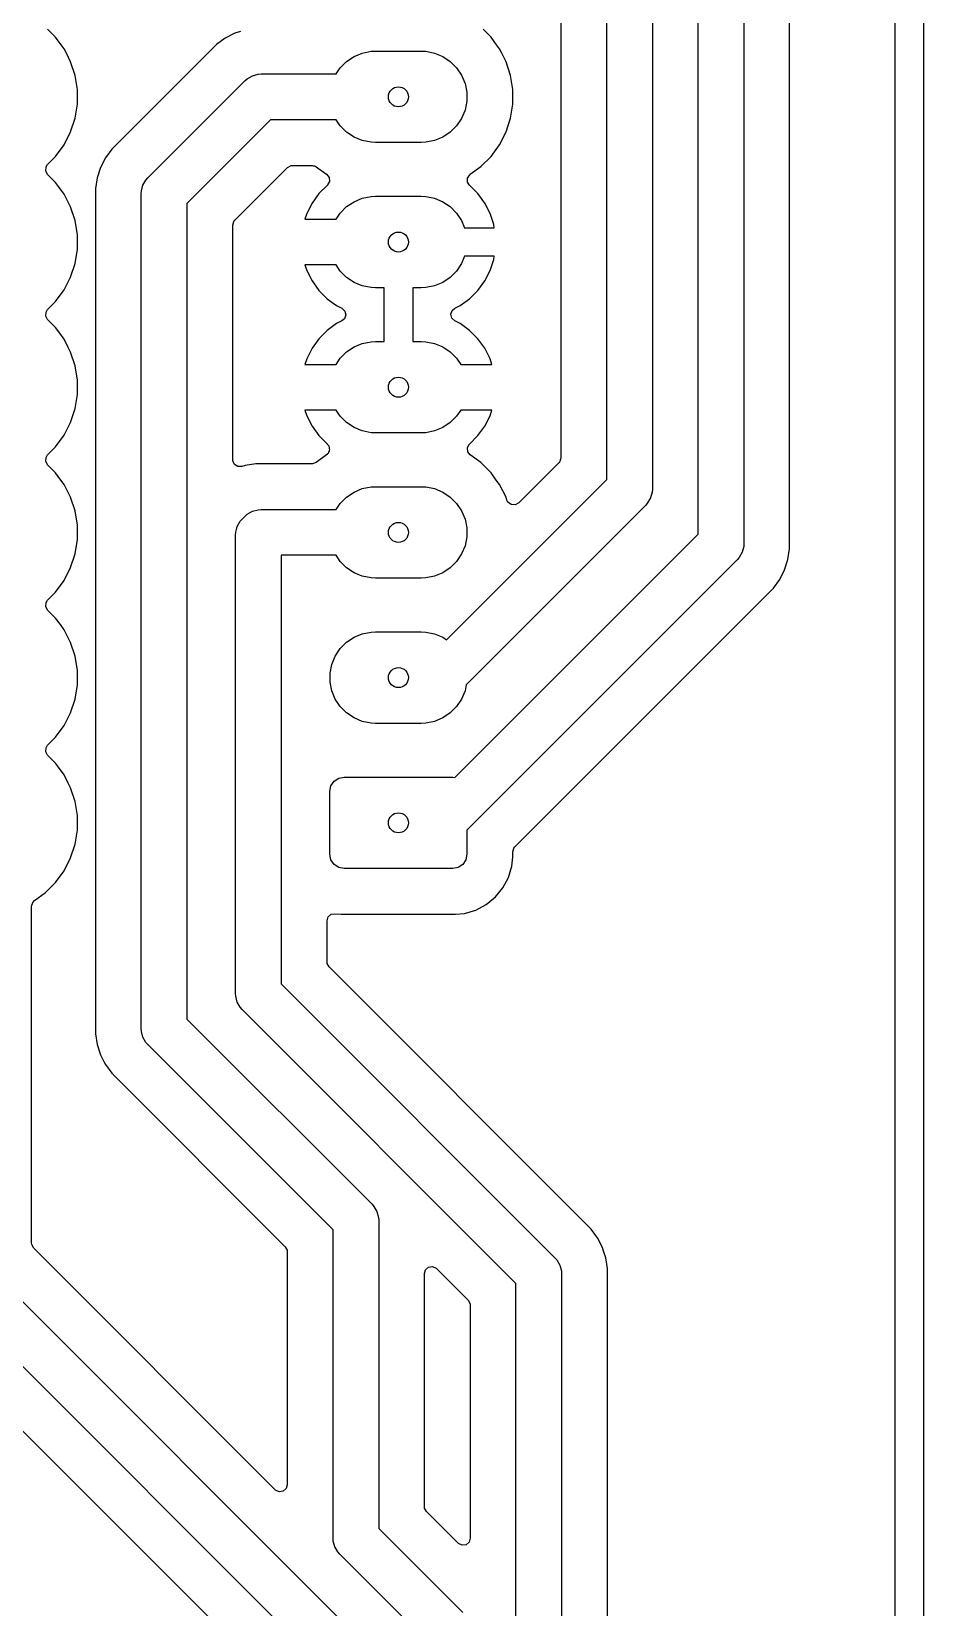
# Model space of a CAD drawing. Extents: x 162.5 to 226, y -124.5 to -51.5.
# Drawn here: x 210.39 to 226, y -96.62 to -69.05 of the extents above; entities that cross this region are included whole.
import ezdxf

# ---------------------------------------------------------------- set-up
doc = ezdxf.new("R2010")
doc.units = 0
doc.layers.add('BLACK', color=7, linetype='CONTINUOUS')

msp = doc.modelspace()

# ---------------------------------------------------------------- linework, layer by layer
at = {"layer": 'BLACK', "linetype": 'CONTINUOUS'}
for p, q in [((226, -51.5), (226, -124.5)), ((225.4995, -52.1245), (225.4995, -123.8755)), ((222.8567, -63.7934), (222.8567, -78.0044)), ((223.6572, -78.098886), (223.6572, -63.698913)), ((222.0567, -77.838714), (222.0567, -63.959086)), ((221.255, -64.4569), (221.255, -77.0513)), ((220.455, -76.885614), (220.455, -64.622586)), ((219.6545, -65.005526), (219.6545, -76.502673)), ((210.810794, -69.147345), (210.67113, -69.007681)), ((210.810798, -69.14735), (210.810794, -69.147345)), ((210.909549, -69.28327), (210.810798, -69.14735)), ((213.7791, -69.16324), (213.626223, -69.274312)), ((213.947463, -69.077454), (213.7791, -69.16324)), ((214.04346, -69.046263), (213.947463, -69.077454)), ((218.430794, -69.147345), (218.29113, -69.007681)), ((218.430798, -69.14735), (218.430794, -69.147345)), ((218.529549, -69.28327), (218.430798, -69.14735)), ((210.95887, -69.351155), (210.909549, -69.28327)), ((210.998636, -69.429201), (210.95887, -69.351155)), ((211.073239, -69.575616), (210.998636, -69.429201)), ((213.626223, -69.274312), (211.793312, -71.107223)), ((216.032883, -69.484463), (216.177772, -69.424448)), ((216.177772, -69.424448), (216.331586, -69.393852)), ((216.331586, -69.393852), (216.41, -69.39)), ((216.41, -69.39), (217.21, -69.39)), ((217.21, -69.39), (217.288414, -69.393852)), ((217.288414, -69.393852), (217.442228, -69.424448)), ((217.442228, -69.424448), (217.587117, -69.484463)), ((218.57887, -69.351155), (218.529549, -69.28327)), ((218.618636, -69.429201), (218.57887, -69.351155)), ((218.693239, -69.575616), (218.618636, -69.429201)), ((211.073239, -69.575618), (211.073239, -69.575616)), ((211.073241, -69.575621), (211.073239, -69.575618)), ((211.15109, -69.815215), (211.073241, -69.575621)), ((215.719753, -69.79), (215.791592, -69.682485)), ((215.791592, -69.682485), (215.902485, -69.571592)), ((215.902485, -69.571592), (216.032883, -69.484463)), ((217.587117, -69.484463), (217.717515, -69.571592)), ((217.717515, -69.571592), (217.828408, -69.682485)), ((217.828408, -69.682485), (217.915537, -69.812883)), ((218.693239, -69.575618), (218.693239, -69.575616)), ((218.693241, -69.575621), (218.693239, -69.575618)), ((218.77109, -69.815215), (218.693241, -69.575621)), ((211.1905, -70.064038), (211.15109, -69.815215)), ((212.426157, -71.606457), (214.125457, -69.907157)), ((214.125457, -69.907157), (214.164795, -69.872659)), ((214.164795, -69.872659), (214.255226, -69.820448)), ((214.255226, -69.820448), (214.35609, -69.793422)), ((214.35609, -69.793422), (214.4083, -69.79)), ((214.4083, -69.79), (215.719753, -69.79)), ((217.915537, -69.812883), (217.975552, -69.957772)), ((217.975552, -69.957772), (218.006148, -70.111586)), ((218.8105, -70.064038), (218.77109, -69.815215)), ((211.1905, -70.315962), (211.1905, -70.064038)), ((218.006148, -70.268414), (217.975552, -70.422228)), ((218.006148, -70.111586), (218.006148, -70.268414)), ((218.8105, -70.315962), (218.8105, -70.064038)), ((211.073241, -70.804379), (211.15109, -70.564785)), ((211.15109, -70.564785), (211.1905, -70.315962)), ((217.915537, -70.567117), (217.828408, -70.697515)), ((217.975552, -70.422228), (217.915537, -70.567117)), ((218.693241, -70.804379), (218.77109, -70.564785)), ((218.77109, -70.564785), (218.8105, -70.315962)), ((210.95887, -71.028845), (211.073241, -70.804379)), ((214.573986, -70.59), (213.109, -72.054986)), ((215.719753, -70.59), (214.573986, -70.59)), ((215.791592, -70.697515), (215.719753, -70.59)), ((215.902485, -70.808408), (215.791592, -70.697515)), ((216.032883, -70.895537), (215.902485, -70.808408)), ((217.717515, -70.808408), (217.587117, -70.895537)), ((217.828408, -70.697515), (217.717515, -70.808408)), ((218.57887, -71.028845), (218.693241, -70.804379)), ((210.810793, -71.232656), (210.95887, -71.028845)), ((211.793307, -71.107229), (211.748494, -71.16891)), ((211.793312, -71.107223), (211.793307, -71.107229)), ((216.177772, -70.955552), (216.032883, -70.895537)), ((216.331586, -70.986148), (216.177772, -70.955552)), ((216.41, -70.99), (216.331586, -70.986148)), ((217.21, -70.99), (216.41, -70.99)), ((217.288414, -70.986148), (217.21, -70.99)), ((217.442228, -70.955552), (217.288414, -70.986148)), ((217.587117, -70.895537), (217.442228, -70.955552)), ((218.430793, -71.232656), (218.57887, -71.028845)), ((210.642629, -71.416666), (210.67113, -71.372319)), ((210.67113, -71.372319), (210.810793, -71.232656)), ((211.68224, -71.2601), (211.596454, -71.428463)), ((211.715367, -71.214505), (211.68224, -71.2601)), ((211.748494, -71.16891), (211.715367, -71.214505)), ((214.869245, -71.426819), (214.930568, -71.393334)), ((214.930568, -71.393334), (214.956926, -71.3905)), ((214.956926, -71.3905), (215.299122, -71.3905)), ((215.299122, -71.3905), (215.319542, -71.396496)), ((215.319542, -71.396496), (215.340792, -71.397711)), ((215.340792, -71.397711), (215.362262, -71.40904)), ((218.252656, -71.410793), (218.430793, -71.232656)), ((210.637645, -71.486358), (210.642629, -71.416666)), ((210.67113, -71.547681), (210.637645, -71.486358)), ((210.810794, -71.687345), (210.67113, -71.547681)), ((211.538059, -71.608181), (211.5085, -71.794813)), ((211.596454, -71.428463), (211.538059, -71.608181)), ((212.339448, -71.736226), (212.391659, -71.645795)), ((212.391659, -71.645795), (212.426157, -71.606457)), ((213.945819, -72.350245), (214.869245, -71.426819)), ((215.362262, -71.40904), (215.366161, -71.410185)), ((215.366161, -71.410185), (215.372007, -71.414182)), ((215.372007, -71.414182), (215.553144, -71.545785)), ((215.553144, -71.545785), (215.59581, -71.601115)), ((215.601789, -71.670728), (215.569184, -71.732523)), ((215.59581, -71.601115), (215.601789, -71.670728)), ((218.020512, -71.612034), (218.057858, -71.552983)), ((218.02102, -71.681902), (218.020512, -71.612034)), ((218.057858, -71.552983), (218.066855, -71.545785)), ((218.066855, -71.545785), (218.25265, -71.410798)), ((218.25265, -71.410798), (218.252652, -71.410795)), ((218.252652, -71.410795), (218.252656, -71.410793)), ((210.810798, -71.68735), (210.810794, -71.687345)), ((210.845647, -71.735316), (210.810798, -71.68735)), ((210.95887, -71.891155), (210.845647, -71.735316)), ((211.008171, -71.987914), (210.95887, -71.891155)), ((211.5085, -71.794813), (211.5085, -86.581886)), ((212.309, -71.8893), (212.312422, -71.83709)), ((212.309, -86.4874), (212.309, -71.8893)), ((212.312422, -71.83709), (212.339448, -71.736227)), ((212.339448, -71.736227), (212.339448, -71.736226)), ((215.418417, -71.883105), (215.29814, -72.04865)), ((215.566205, -71.735316), (215.418417, -71.883104)), ((215.418417, -71.883104), (215.418417, -71.883105)), ((215.569184, -71.732523), (215.566205, -71.735316)), ((216.177772, -71.964448), (216.331586, -71.933852)), ((216.331586, -71.933852), (216.41, -71.93)), ((216.41, -71.93), (217.21, -71.93)), ((217.21, -71.93), (217.288414, -71.933852)), ((217.288414, -71.933852), (217.442228, -71.964448)), ((218.054793, -71.733624), (218.02102, -71.681902)), ((218.053448, -71.73497), (218.054793, -71.733624)), ((218.201582, -71.883104), (218.053448, -71.73497)), ((218.201582, -71.883105), (218.201582, -71.883104)), ((218.321859, -72.04865), (218.201582, -71.883105)), ((211.073239, -72.115616), (211.008171, -71.987914)), ((211.073239, -72.115618), (211.073239, -72.115616)), ((211.073241, -72.115621), (211.073239, -72.115618)), ((211.15109, -72.355215), (211.073241, -72.115621)), ((213.109, -72.054986), (213.109, -86.321714)), ((215.29814, -72.04865), (215.205244, -72.23097)), ((215.719753, -72.33), (215.791592, -72.222485)), ((215.791592, -72.222485), (215.902485, -72.111592)), ((215.902485, -72.111592), (216.032883, -72.024463)), ((216.032883, -72.024463), (216.177772, -71.964448)), ((217.442228, -71.964448), (217.587117, -72.024463)), ((217.587117, -72.024463), (217.717515, -72.111592)), ((217.717515, -72.111592), (217.828408, -72.222485)), ((217.828408, -72.222485), (217.915537, -72.352883)), ((218.414755, -72.23097), (218.321859, -72.04865)), ((211.1905, -72.604038), (211.15109, -72.355215)), ((213.9095, -72.437926), (213.929185, -72.370887)), ((213.9095, -76.539117), (213.9095, -72.437926)), ((213.929185, -72.370887), (213.945819, -72.350245)), ((215.205244, -72.23097), (215.173067, -72.33)), ((215.173067, -72.33), (215.719753, -72.33)), ((217.915537, -72.352883), (217.968191, -72.48)), ((217.968191, -72.48), (218.486609, -72.48)), ((218.47799, -72.425586), (218.414755, -72.23097)), ((218.486609, -72.48), (218.47799, -72.425586)), ((211.1905, -72.855962), (211.1905, -72.604038)), ((211.15109, -73.104785), (211.1905, -72.855962)), ((217.968191, -72.98), (217.915537, -73.107117)), ((218.486609, -72.98), (217.968191, -72.98)), ((218.414755, -73.229029), (218.47799, -73.034413)), ((218.47799, -73.034413), (218.486609, -72.98)), ((211.073241, -73.344379), (211.15109, -73.104785)), ((215.173067, -73.13), (215.205244, -73.229029)), ((215.719753, -73.13), (215.173067, -73.13)), ((215.205244, -73.229029), (215.29814, -73.411349)), ((215.791592, -73.237515), (215.719753, -73.13)), ((215.902485, -73.348408), (215.791592, -73.237515)), ((217.828408, -73.237515), (217.717515, -73.348408)), ((217.915537, -73.107117), (217.828408, -73.237515)), ((218.321859, -73.411349), (218.414755, -73.229029)), ((210.810793, -73.772656), (210.95887, -73.568845)), ((210.95887, -73.568845), (211.073241, -73.344379)), ((215.29814, -73.411349), (215.418417, -73.576894)), ((215.418417, -73.576894), (215.418417, -73.576895)), ((215.418417, -73.576895), (215.563104, -73.721582)), ((216.032883, -73.435537), (215.902485, -73.348408)), ((216.177772, -73.495552), (216.032883, -73.435537)), ((216.331586, -73.526148), (216.177772, -73.495552)), ((216.41, -73.53), (216.331586, -73.526148)), ((216.56, -73.53), (216.41, -73.53)), ((216.56, -74.47), (216.56, -73.53)), ((217.21, -73.53), (217.06, -73.53)), ((217.06, -73.53), (217.06, -74.47)), ((217.288414, -73.526148), (217.21, -73.53)), ((217.442228, -73.495552), (217.288414, -73.526148)), ((217.587117, -73.435537), (217.442228, -73.495552)), ((217.717515, -73.348408), (217.587117, -73.435537)), ((218.056895, -73.721582), (218.201582, -73.576895)), ((218.201582, -73.576894), (218.321859, -73.411349)), ((218.201582, -73.576895), (218.201582, -73.576894)), ((210.693934, -73.889515), (210.810793, -73.772656)), ((215.563104, -73.721582), (215.72865, -73.841859)), ((215.72865, -73.841859), (215.822179, -73.889515)), ((217.79782, -73.889515), (217.891349, -73.841859)), ((217.891349, -73.841859), (218.056894, -73.721582)), ((218.056894, -73.721582), (218.056895, -73.721582)), ((210.637645, -74.026358), (210.642629, -73.956666)), ((210.67113, -74.087681), (210.637645, -74.026358)), ((210.642629, -73.956666), (210.67113, -73.912319)), ((210.67113, -73.912319), (210.693934, -73.889515)), ((210.810794, -74.227345), (210.67113, -74.087681)), ((215.822179, -74.110485), (215.72865, -74.15814)), ((215.822179, -73.889515), (215.872975, -73.93749)), ((215.867232, -74.071446), (215.822179, -74.110485)), ((215.88977, -74.005311), (215.867232, -74.071446)), ((215.872975, -73.93749), (215.88977, -74.005311)), ((217.730229, -73.99469), (217.752766, -73.928555)), ((217.747024, -74.062511), (217.730229, -73.99469)), ((217.79782, -74.110485), (217.747024, -74.062511)), ((217.752766, -73.928555), (217.79782, -73.889515)), ((217.891349, -74.15814), (217.79782, -74.110485)), ((210.810798, -74.22735), (210.810794, -74.227345)), ((210.882443, -74.325962), (210.810798, -74.22735)), ((210.95887, -74.431155), (210.882443, -74.325962)), ((211.031747, -74.574184), (210.95887, -74.431155)), ((215.418417, -74.423105), (215.29814, -74.58865)), ((215.563104, -74.278417), (215.418417, -74.423104)), ((215.418417, -74.423104), (215.418417, -74.423105)), ((215.563105, -74.278417), (215.563104, -74.278417)), ((215.72865, -74.15814), (215.563105, -74.278417)), ((218.056895, -74.278417), (217.891349, -74.15814)), ((218.201582, -74.423104), (218.056895, -74.278417)), ((218.201582, -74.423105), (218.201582, -74.423104)), ((218.321859, -74.58865), (218.201582, -74.423105)), ((211.073239, -74.655616), (211.031747, -74.574184)), ((211.073239, -74.655618), (211.073239, -74.655616)), ((211.073241, -74.655621), (211.073239, -74.655618)), ((211.15109, -74.895215), (211.073241, -74.655621)), ((215.29814, -74.58865), (215.205244, -74.77097)), ((215.791592, -74.762485), (215.902485, -74.651592)), ((215.902485, -74.651592), (216.032883, -74.564463)), ((216.032883, -74.564463), (216.177772, -74.504448)), ((216.177772, -74.504448), (216.331586, -74.473852)), ((216.331586, -74.473852), (216.41, -74.47)), ((216.41, -74.47), (216.56, -74.47)), ((217.06, -74.47), (217.21, -74.47)), ((217.21, -74.47), (217.288414, -74.473852)), ((217.288414, -74.473852), (217.442228, -74.504448)), ((217.442228, -74.504448), (217.587117, -74.564463)), ((217.587117, -74.564463), (217.717515, -74.651592)), ((217.717515, -74.651592), (217.828408, -74.762485)), ((218.414755, -74.77097), (218.321859, -74.58865)), ((211.1905, -75.144038), (211.15109, -74.895215)), ((215.205244, -74.77097), (215.173067, -74.87)), ((215.173067, -74.87), (215.719753, -74.87)), ((215.719753, -74.87), (215.791592, -74.762485)), ((217.828408, -74.762485), (217.900247, -74.87)), ((217.900247, -74.87), (218.446932, -74.87)), ((218.446932, -74.87), (218.414755, -74.77097)), ((211.1905, -75.395962), (211.1905, -75.144038)), ((211.15109, -75.644785), (211.1905, -75.395962)), ((211.073241, -75.884379), (211.15109, -75.644785)), ((215.719753, -75.67), (215.173067, -75.67)), ((215.173067, -75.67), (215.205244, -75.769029)), ((215.205244, -75.769029), (215.29814, -75.951349)), ((215.791592, -75.777515), (215.719753, -75.67)), ((215.902485, -75.888408), (215.791592, -75.777515)), ((217.828408, -75.777515), (217.717515, -75.888408)), ((217.900247, -75.67), (217.828408, -75.777515)), ((218.446932, -75.67), (217.900247, -75.67)), ((218.321859, -75.951349), (218.414755, -75.769029)), ((218.414755, -75.769029), (218.446932, -75.67)), ((210.95887, -76.108845), (211.073241, -75.884379)), ((215.29814, -75.951349), (215.418417, -76.116894)), ((216.032883, -75.975537), (215.902485, -75.888408)), ((216.177772, -76.035552), (216.032883, -75.975537)), ((216.331586, -76.066148), (216.177772, -76.035552)), ((216.41, -76.07), (216.331586, -76.066148)), ((217.21, -76.07), (216.41, -76.07)), ((217.288414, -76.066148), (217.21, -76.07)), ((217.442228, -76.035552), (217.288414, -76.066148)), ((217.587117, -75.975537), (217.442228, -76.035552)), ((217.717515, -75.888408), (217.587117, -75.975537)), ((218.201582, -76.116894), (218.321859, -75.951349)), ((210.740179, -76.38327), (210.810793, -76.312656)), ((210.810793, -76.312656), (210.95887, -76.108845)), ((215.418417, -76.116894), (215.418417, -76.116895)), ((215.418417, -76.116895), (215.566552, -76.26503)), ((215.566552, -76.26503), (215.565204, -76.266377)), ((215.565204, -76.266377), (215.573588, -76.279215)), ((215.573588, -76.279215), (215.589929, -76.296029)), ((215.589929, -76.296029), (215.592339, -76.307926)), ((215.592339, -76.307926), (215.598977, -76.31809)), ((215.598977, -76.31809), (215.599148, -76.341531)), ((215.599148, -76.341531), (215.603804, -76.364507)), ((218.01821, -76.329271), (218.050816, -76.267476)), ((218.024189, -76.398884), (218.01821, -76.329271)), ((218.050816, -76.267476), (218.053784, -76.264693)), ((218.053784, -76.264693), (218.201582, -76.116895)), ((218.201582, -76.116895), (218.201582, -76.116894)), ((210.637645, -76.566358), (210.642629, -76.496666)), ((210.67113, -76.627681), (210.637645, -76.566358)), ((210.642629, -76.496666), (210.67113, -76.452319)), ((210.67113, -76.452319), (210.740179, -76.38327)), ((210.810794, -76.767345), (210.67113, -76.627681)), ((213.911316, -76.560261), (213.9095, -76.539117)), ((213.942144, -76.622962), (213.911316, -76.560261)), ((214.001977, -76.659043), (213.942144, -76.622962)), ((214.313814, -76.6095), (214.12718, -76.63906)), ((215.299122, -76.6095), (214.313814, -76.6095)), ((215.306201, -76.609298), (215.299122, -76.6095)), ((215.372007, -76.585818), (215.306201, -76.609298)), ((215.553144, -76.454214), (215.372007, -76.585818)), ((215.562147, -76.447011), (215.553144, -76.454214)), ((215.564683, -76.442999), (215.562147, -76.447011)), ((215.578455, -76.429616), (215.564683, -76.442999)), ((215.58696, -76.40777), (215.578455, -76.429616)), ((215.599489, -76.387957), (215.58696, -76.40777)), ((215.603804, -76.364507), (215.5994, -76.375818)), ((215.5994, -76.375818), (215.599489, -76.387957)), ((218.066855, -76.454214), (218.024189, -76.398884)), ((218.252649, -76.589201), (218.066855, -76.454214)), ((218.252654, -76.589205), (218.252649, -76.589201)), ((218.430794, -76.767345), (218.252654, -76.589205)), ((219.618181, -76.590354), (218.914719, -77.293815)), ((219.634815, -76.569712), (219.618181, -76.590354)), ((219.6545, -76.502673), (219.634815, -76.569712)), ((210.810798, -76.76735), (210.810794, -76.767345)), ((210.903039, -76.89431), (210.810798, -76.76735)), ((210.95887, -76.971155), (210.903039, -76.89431)), ((214.071818, -76.657048), (214.001977, -76.659043)), ((214.127177, -76.63906), (214.071818, -76.657048)), ((214.12718, -76.63906), (214.127177, -76.63906)), ((217.652478, -79.688135), (220.455, -76.885614)), ((218.430798, -76.76735), (218.430794, -76.767345)), ((218.523039, -76.89431), (218.430798, -76.76735)), ((218.57887, -76.971155), (218.523039, -76.89431)), ((211.031747, -77.114184), (210.95887, -76.971155)), ((211.073239, -77.195616), (211.031747, -77.114184)), ((215.902485, -77.191592), (216.032883, -77.104463)), ((216.032883, -77.104463), (216.177772, -77.044448)), ((216.177772, -77.044448), (216.331586, -77.013852)), ((216.331586, -77.013852), (216.41, -77.01)), ((216.41, -77.01), (217.21, -77.01)), ((217.21, -77.01), (217.288414, -77.013852)), ((217.288414, -77.013852), (217.442228, -77.044448)), ((217.442228, -77.044448), (217.587117, -77.104463)), ((217.587117, -77.104463), (217.717515, -77.191592)), ((218.693241, -77.195621), (218.57887, -76.971155)), ((221.251578, -77.10351), (221.224552, -77.204373)), ((221.255, -77.0513), (221.251578, -77.10351)), ((211.073239, -77.195618), (211.073239, -77.195616)), ((211.073241, -77.195621), (211.073239, -77.195618)), ((211.15109, -77.435215), (211.073241, -77.195621)), ((211.1905, -77.684038), (211.15109, -77.435215)), ((214.164795, -77.492659), (214.255226, -77.440448)), ((214.255226, -77.440448), (214.35609, -77.413422)), ((214.35609, -77.413422), (214.4083, -77.41)), ((214.4083, -77.41), (215.719753, -77.41)), ((215.719753, -77.41), (215.791592, -77.302485)), ((215.791592, -77.302485), (215.902485, -77.191592)), ((217.717515, -77.191592), (217.828408, -77.302485)), ((217.828408, -77.302485), (217.915537, -77.432883)), ((217.915537, -77.432883), (217.975552, -77.577772)), ((221.137843, -77.334143), (217.996855, -80.47513)), ((218.709107, -77.244452), (218.693241, -77.195621)), ((218.727771, -77.280444), (218.709107, -77.244452)), ((218.783704, -77.322316), (218.727771, -77.280444)), ((218.853396, -77.3273), (218.783704, -77.322316)), ((218.914719, -77.293815), (218.853396, -77.3273)), ((221.172341, -77.294805), (221.137843, -77.334143)), ((221.224551, -77.204374), (221.172341, -77.294805)), ((221.224552, -77.204373), (221.224551, -77.204374)), ((211.1905, -77.935962), (211.1905, -77.684038)), ((213.976144, -77.75779), (213.990148, -77.705526)), ((213.990148, -77.705526), (214.042359, -77.615095)), ((214.042359, -77.615095), (214.076857, -77.575757)), ((214.076857, -77.575757), (214.125457, -77.527157)), ((214.125457, -77.527157), (214.164795, -77.492659)), ((217.975552, -77.577772), (218.006148, -77.731586)), ((218.006148, -77.731586), (218.006148, -77.888414)), ((211.15109, -78.184785), (211.1905, -77.935962)), ((213.9597, -77.8586), (213.963122, -77.80639)), ((213.9597, -85.8728), (213.9597, -77.8586)), ((213.963122, -77.80639), (213.976144, -77.75779)), ((217.797879, -82.097534), (222.0567, -77.838714)), ((218.006148, -77.888414), (217.975552, -78.042228)), ((222.8567, -78.0044), (222.853278, -78.05661)), ((211.073241, -78.424379), (211.15109, -78.184785)), ((215.719753, -78.21), (214.7597, -78.21)), ((214.7597, -78.21), (214.7597, -85.707114)), ((215.791592, -78.317515), (215.719753, -78.21)), ((217.915537, -78.187117), (217.828408, -78.317515)), ((217.975552, -78.042228), (217.915537, -78.187117)), ((222.739543, -78.287243), (218.01, -83.016786)), ((222.774041, -78.247905), (222.739543, -78.287243)), ((222.826252, -78.157474), (222.774041, -78.247905)), ((222.853278, -78.05661), (222.826252, -78.157474)), ((223.569247, -78.465232), (223.62764, -78.285518)), ((223.62764, -78.285518), (223.6572, -78.098886)), ((210.95887, -78.648845), (211.073241, -78.424379)), ((215.902485, -78.428408), (215.791592, -78.317515)), ((216.032883, -78.515537), (215.902485, -78.428408)), ((216.177772, -78.575552), (216.032883, -78.515537)), ((217.587117, -78.515537), (217.442228, -78.575552)), ((217.717515, -78.428408), (217.587117, -78.515537)), ((217.828408, -78.317515), (217.717515, -78.428408)), ((223.48346, -78.633599), (223.569247, -78.465232)), ((210.810793, -78.852656), (210.95887, -78.648845)), ((216.331586, -78.606148), (216.177772, -78.575552)), ((216.41, -78.61), (216.331586, -78.606148)), ((217.21, -78.61), (216.41, -78.61)), ((217.288414, -78.606148), (217.21, -78.61)), ((217.442228, -78.575552), (217.288414, -78.606148)), ((220.984825, -81.174038), (223.37239, -78.786473)), ((223.37239, -78.786473), (223.48346, -78.633599)), ((210.637645, -79.106358), (210.642629, -79.036666)), ((210.67113, -79.167681), (210.637645, -79.106358)), ((210.642629, -79.036666), (210.67113, -78.992319)), ((210.67113, -78.992319), (210.692656, -78.970793)), ((210.692656, -78.970793), (210.810793, -78.852656)), ((210.810794, -79.307345), (210.67113, -79.167681)), ((210.810798, -79.30735), (210.810794, -79.307345)), ((210.894814, -79.422989), (210.810798, -79.30735)), ((210.95887, -79.511155), (210.894814, -79.422989)), ((211.031747, -79.654184), (210.95887, -79.511155)), ((211.073239, -79.735616), (211.031747, -79.654184)), ((215.902485, -79.731592), (216.032883, -79.644463)), ((216.032883, -79.644463), (216.177772, -79.584448)), ((216.177772, -79.584448), (216.331586, -79.553852)), ((216.331586, -79.553852), (216.41, -79.55)), ((216.41, -79.55), (217.21, -79.55)), ((217.21, -79.55), (217.288414, -79.553852)), ((217.288414, -79.553852), (217.442228, -79.584448)), ((217.442228, -79.584448), (217.587117, -79.644463)), ((217.587117, -79.644463), (217.652478, -79.688135)), ((211.073239, -79.735618), (211.073239, -79.735616)), ((211.073241, -79.735621), (211.073239, -79.735618)), ((211.15109, -79.975215), (211.073241, -79.735621)), ((215.704463, -79.972883), (215.791592, -79.842485)), ((215.791592, -79.842485), (215.902485, -79.731592)), ((211.1905, -80.224038), (211.15109, -79.975215)), ((215.613852, -80.271586), (215.644448, -80.117772)), ((215.644448, -80.117772), (215.704463, -79.972883)), ((211.15109, -80.724785), (211.1905, -80.475962)), ((211.1905, -80.475962), (211.1905, -80.224038)), ((215.613852, -80.428414), (215.613852, -80.271586)), ((215.644448, -80.582228), (215.613852, -80.428414)), ((217.996855, -80.47513), (217.975552, -80.582228)), ((211.073241, -80.964379), (211.15109, -80.724785)), ((215.704463, -80.727117), (215.644448, -80.582228)), ((215.791592, -80.857515), (215.704463, -80.727117)), ((217.915537, -80.727117), (217.828408, -80.857515)), ((217.975552, -80.582228), (217.915537, -80.727117)), ((210.95887, -81.188845), (211.073241, -80.964379)), ((215.902485, -80.968408), (215.791592, -80.857515)), ((216.032883, -81.055537), (215.902485, -80.968408)), ((217.717515, -80.968408), (217.587117, -81.055537)), ((217.828408, -80.857515), (217.717515, -80.968408)), ((210.810793, -81.392656), (210.95887, -81.188845)), ((216.177772, -81.115552), (216.032883, -81.055537)), ((216.331586, -81.146148), (216.177772, -81.115552)), ((216.41, -81.15), (216.331586, -81.146148)), ((217.21, -81.15), (216.41, -81.15)), ((217.288414, -81.146148), (217.21, -81.15)), ((217.442228, -81.115552), (217.288414, -81.146148)), ((217.587117, -81.055537), (217.442228, -81.115552)), ((218.846819, -83.312044), (220.984825, -81.174038)), ((210.637645, -81.646358), (210.642629, -81.576666)), ((210.642629, -81.576666), (210.67113, -81.532319)), ((210.67113, -81.532319), (210.810793, -81.392656)), ((210.67113, -81.707681), (210.637645, -81.646358)), ((210.810794, -81.847345), (210.67113, -81.707681)), ((210.810798, -81.84735), (210.810794, -81.847345)), ((210.859497, -81.914379), (210.810798, -81.84735)), ((210.95887, -82.051155), (210.859497, -81.914379)), ((211.031747, -82.194184), (210.95887, -82.051155)), ((215.683223, -82.163223), (215.764329, -82.10903)), ((215.764329, -82.10903), (215.86, -82.09)), ((215.86, -82.09), (217.76, -82.09)), ((217.76, -82.09), (217.797879, -82.097534)), ((211.073239, -82.275616), (211.031747, -82.194184)), ((211.073239, -82.275618), (211.073239, -82.275616)), ((211.073241, -82.275621), (211.073239, -82.275618)), ((211.15109, -82.515215), (211.073241, -82.275621)), ((215.61, -82.34), (215.62903, -82.244329)), ((215.61, -83.44), (215.61, -82.34)), ((215.62903, -82.244329), (215.683223, -82.163223)), ((211.1905, -82.764038), (211.15109, -82.515215)), ((211.1905, -83.015962), (211.1905, -82.764038)), ((211.15109, -83.264785), (211.1905, -83.015962)), ((218.01, -83.016786), (218.01, -83.44)), ((210.95887, -83.728845), (211.073241, -83.504379)), ((211.073241, -83.504379), (211.15109, -83.264785)), ((215.62903, -83.535671), (215.61, -83.44)), ((218.01, -83.44), (217.99097, -83.535671)), ((218.7953, -83.645934), (218.8105, -83.491608)), ((218.8105, -83.399725), (218.830185, -83.332686)), ((218.8105, -83.491608), (218.8105, -83.399725)), ((218.830185, -83.332686), (218.846819, -83.312044)), ((210.810793, -83.932656), (210.95887, -83.728845)), ((215.683223, -83.616777), (215.62903, -83.535671)), ((215.764329, -83.67097), (215.683223, -83.616777)), ((215.86, -83.69), (215.764329, -83.67097)), ((217.76, -83.69), (215.86, -83.69)), ((217.855671, -83.67097), (217.76, -83.69)), ((217.936777, -83.616777), (217.855671, -83.67097)), ((217.99097, -83.535671), (217.936777, -83.616777)), ((218.735232, -83.843954), (218.7953, -83.645934)), ((210.632656, -84.110793), (210.810793, -83.932656)), ((218.50641, -84.18641), (218.637685, -84.02645)), ((218.637685, -84.02645), (218.735232, -83.843954)), ((210.3905, -84.34991), (210.410185, -84.282871)), ((210.3905, -90.241974), (210.3905, -84.34991)), ((210.410185, -84.282871), (210.441615, -84.249592)), ((210.441615, -84.249592), (210.63265, -84.110798)), ((210.63265, -84.110798), (210.632652, -84.110795)), ((210.632652, -84.110795), (210.632656, -84.110793)), ((218.163954, -84.415232), (218.34645, -84.317685)), ((218.34645, -84.317685), (218.50641, -84.18641)), ((215.5602, -84.602868), (215.579885, -84.535829)), ((215.5602, -85.324174), (215.5602, -84.602868)), ((215.579885, -84.535829), (215.632689, -84.490074)), ((215.632689, -84.490074), (215.696353, -84.479465)), ((215.696353, -84.479465), (215.808392, -84.4905)), ((215.808392, -84.4905), (215.808395, -84.4905)), ((215.808395, -84.4905), (217.811605, -84.4905)), ((217.811605, -84.4905), (217.811608, -84.4905)), ((217.811608, -84.4905), (217.965934, -84.4753)), ((217.965934, -84.4753), (218.163954, -84.415232)), ((215.563034, -85.350532), (215.5602, -85.324174)), ((215.596519, -85.411855), (215.563034, -85.350532)), ((220.049173, -89.86451), (215.596519, -85.411855)), ((214.7597, -85.707114), (219.549943, -90.497358)), ((213.963122, -85.92501), (213.9597, -85.8728)), ((213.990148, -86.025874), (213.963122, -85.92501)), ((214.042359, -86.116305), (213.990148, -86.025874)), ((214.076857, -86.155643), (214.042359, -86.116305)), ((218.8671, -90.945885), (214.076857, -86.155643)), ((212.312422, -86.53961), (212.309, -86.4874)), ((212.339448, -86.640474), (212.312422, -86.53961)), ((213.109, -86.321714), (216.348043, -89.560758)), ((211.5085, -86.581886), (211.538059, -86.768518)), ((211.538059, -86.768518), (211.596454, -86.948236)), ((212.391659, -86.730905), (212.339448, -86.640474)), ((212.426157, -86.770243), (212.391659, -86.730905)), ((215.6652, -90.009285), (212.426157, -86.770243)), ((211.596454, -86.948236), (211.655139, -87.06341)), ((211.655139, -87.06341), (211.68224, -87.116599)), ((211.68224, -87.116599), (211.79331, -87.269474)), ((211.79331, -87.269474), (211.793311, -87.269475)), ((211.793311, -87.269475), (211.793312, -87.269476)), ((211.793312, -87.269476), (214.828381, -90.304544)), ((216.348043, -89.560758), (216.382541, -89.600095)), ((216.382541, -89.600095), (216.434752, -89.690527)), ((216.434752, -89.690527), (216.461778, -89.79139)), ((216.461778, -89.79139), (216.4652, -89.8436)), ((216.4652, -89.8436), (216.4652, -95.234914)), ((220.18279, -89.998127), (220.049173, -89.86451)), ((215.6652, -95.4006), (215.6652, -90.009285)), ((220.257462, -90.100904), (220.18279, -89.998127)), ((220.293859, -90.151), (220.257462, -90.100904)), ((210.393334, -90.268332), (210.3905, -90.241974)), ((210.426819, -90.329655), (210.393334, -90.268332)), ((214.653019, -94.555855), (210.426819, -90.329655)), ((214.828381, -90.304544), (214.861866, -90.365867)), ((214.861866, -90.365867), (214.8647, -90.392225)), ((214.8647, -90.392225), (214.8647, -94.468174)), ((220.379645, -90.319363), (220.293859, -90.151)), ((220.379645, -90.319365), (220.379645, -90.319363)), ((220.379647, -90.319368), (220.379645, -90.319365)), ((220.40052, -90.383609), (220.379647, -90.319368)), ((220.43804, -90.499081), (220.40052, -90.383609)), ((209.59, -90.624914), (216.334543, -97.369457)), ((217.285385, -90.708886), (217.338189, -90.663131)), ((217.338189, -90.663131), (217.407347, -90.653187)), ((217.407347, -90.653187), (217.470903, -90.682212)), ((217.470903, -90.682212), (217.477381, -90.688244)), ((217.477381, -90.688244), (218.030281, -91.241144)), ((219.549943, -90.497358), (219.584441, -90.536695)), ((219.584441, -90.536695), (219.636652, -90.627126)), ((219.636652, -90.627126), (219.643635, -90.653187)), ((219.643635, -90.653187), (219.663678, -90.72799)), ((220.4676, -90.685713), (220.43804, -90.499081)), ((220.4676, -103.648486), (220.4676, -90.685713)), ((217.2657, -90.775925), (217.285385, -90.708886)), ((217.2657, -94.851974), (217.2657, -90.775925)), ((218.8671, -103.388314), (218.8671, -90.945885)), ((219.663678, -90.72799), (219.6671, -90.7802)), ((219.6671, -90.7802), (219.6671, -103.554)), ((215.6517, -97.817986), (208.907157, -91.073443)), ((218.030281, -91.241144), (218.063766, -91.302467)), ((218.063766, -91.302467), (218.0666, -91.328825)), ((218.0666, -91.328825), (218.0666, -95.404874)), ((208.274312, -91.572676), (213.839455, -97.137819)), ((214.659497, -94.561887), (214.653019, -94.555855)), ((214.845015, -94.535213), (214.792211, -94.580968)), ((214.8647, -94.468174), (214.845015, -94.535213)), ((214.723053, -94.590912), (214.659497, -94.561887)), ((214.792211, -94.580968), (214.723053, -94.590912)), ((217.268534, -94.878332), (217.2657, -94.851974)), ((217.302019, -94.939655), (217.268534, -94.878332)), ((217.854919, -95.492555), (217.302019, -94.939655)), ((216.4652, -95.234914), (217.936243, -96.705957)), ((215.668622, -95.45281), (215.6652, -95.4006)), ((215.695648, -95.553674), (215.668622, -95.45281)), ((215.747859, -95.644105), (215.695648, -95.553674)), ((215.782357, -95.683443), (215.747859, -95.644105)), ((217.861397, -95.498587), (217.854919, -95.492555)), ((217.924953, -95.527612), (217.861397, -95.498587)), ((217.994111, -95.517668), (217.924953, -95.527612)), ((218.046915, -95.471913), (217.994111, -95.517668)), ((218.0666, -95.404874), (218.046915, -95.471913)), ((217.2534, -97.154486), (215.782357, -95.683443))]:
    msp.add_line(p, q, dxfattribs=at)
at = {"layer": 'BLACK'}
for centre in [(216.81, -70.19), (216.81, -72.73), (216.81, -75.27), (216.81, -77.81), (216.81, -80.35), (216.81, -82.89)]:
    msp.add_circle(centre, 0.175, dxfattribs=at)
at = {"layer": 'WHITE'}
for centre in [(216.81, -70.19), (216.81, -72.73), (216.81, -75.27), (216.81, -77.81), (216.81, -80.35), (216.81, -82.89)]:
    msp.add_circle(centre, 0.175, dxfattribs=at)

doc.saveas('drawing.dxf')
